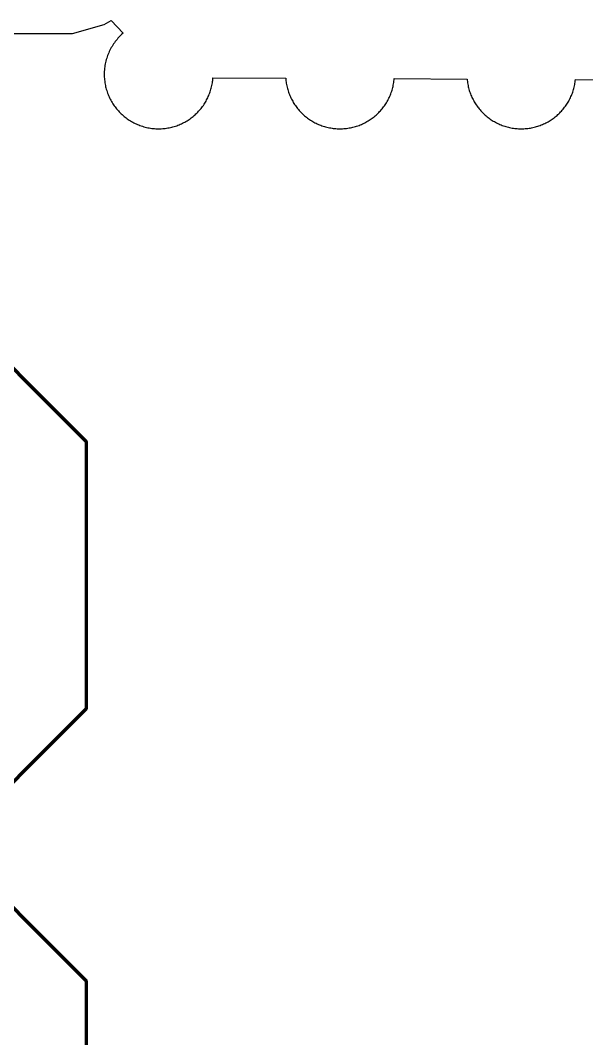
# Model space of a CAD drawing. Header units: millimetres. Extents: x -12.4 to 12.4, y -25.7 to 17.9.
# Drawn here: x -2.836 to -0.192, y 13.181 to 17.937 of the extents above; entities that cross this region are included whole.
import ezdxf

# ---------------------------------------------------------------- set-up
doc = ezdxf.new("R2010")
doc.units = ezdxf.units.MM
doc.layers.add('Default', color=7, linetype='Continuous', true_color=0x000000)

msp = doc.modelspace()

# ---------------------------------------------------------------- linework, layer by layer
at = {"layer": 'Default'}
for points in [[(-2.4447, 17.9176), (-2.4122, 17.9371)], [(-2.4447, 17.9176), (-2.4122, 17.9371)], [(-2.4447, 17.9176), (-2.4122, 17.9371)], [(-2.4122, 17.9371), (-2.357, 17.8768)], [(-2.4122, 17.9371), (-2.357, 17.8768)], [(-2.4122, 17.9371), (-2.357, 17.8768)], [(-2.5929, 17.8752), (-2.4447, 17.9176)], [(-2.5929, 17.8752), (-2.4447, 17.9176)], [(-2.5929, 17.8752), (-2.4447, 17.9176)], [(-6.0854, 17.8752), (-2.5929, 17.8752)], [(-6.0854, 17.8752), (-2.5929, 17.8752)], [(-6.0854, 17.8752), (-2.5929, 17.8752)], [(-2.357, 17.8768), (-2.362, 17.8724), (-2.3668, 17.8678), (-2.3716, 17.8631), (-2.3762, 17.8583), (-2.3807, 17.8534), (-2.385, 17.8484), (-2.3893, 17.8432), (-2.3934, 17.8379), (-2.3973, 17.8326), (-2.4012, 17.8271), (-2.4048, 17.8215), (-2.4084, 17.8158), (-2.4118, 17.81), (-2.415, 17.8041), (-2.4181, 17.7982), (-2.421, 17.7921), (-2.4238, 17.7859), (-2.4264, 17.7797), (-2.4289, 17.7734), (-2.4312, 17.767), (-2.4333, 17.7605), (-2.4352, 17.7539), (-2.437, 17.7473), (-2.4386, 17.7406), (-2.44, 17.7338), (-2.4413, 17.727), (-2.4423, 17.7201), (-2.4432, 17.7131), (-2.4439, 17.7061), (-2.4444, 17.699), (-2.4447, 17.6919), (-2.4447, 17.6848), (-2.4447, 17.6782), (-2.4444, 17.6717), (-2.444, 17.6652), (-2.4434, 17.6588), (-2.4427, 17.6524), (-2.4418, 17.6461), (-2.4408, 17.6398), (-2.4396, 17.6336), (-2.4382, 17.6274), (-2.4368, 17.6213), (-2.4351, 17.6152), (-2.4333, 17.6092), (-2.4314, 17.6033), (-2.4293, 17.5974), (-2.4271, 17.5916), (-2.4248, 17.5859), (-2.4223, 17.5802), (-2.4197, 17.5746), (-2.417, 17.5691), (-2.4141, 17.5637), (-2.4111, 17.5583), (-2.408, 17.553), (-2.4047, 17.5478), (-2.4014, 17.5427), (-2.3979, 17.5377), (-2.3943, 17.5328), (-2.3906, 17.5279), (-2.3867, 17.5232), (-2.3828, 17.5185), (-2.3788, 17.514), (-2.3746, 17.5095), (-2.3704, 17.5051), (-2.366, 17.5009), (-2.3615, 17.4967), (-2.357, 17.4927), (-2.3523, 17.4888), (-2.3476, 17.4849), (-2.3427, 17.4812), (-2.3378, 17.4776), (-2.3328, 17.4741), (-2.3277, 17.4708), (-2.3225, 17.4675), (-2.3172, 17.4644), (-2.3118, 17.4614), (-2.3064, 17.4585), (-2.3009, 17.4558), (-2.2953, 17.4532), (-2.2896, 17.4507), (-2.2839, 17.4484), (-2.2781, 17.4462), (-2.2722, 17.4441), (-2.2663, 17.4422), (-2.2603, 17.4404), (-2.2542, 17.4387), (-2.2481, 17.4373), (-2.2419, 17.4359), (-2.2357, 17.4347), (-2.2294, 17.4337), (-2.2231, 17.4328), (-2.2167, 17.4321), (-2.2103, 17.4315), (-2.2038, 17.4311), (-2.1973, 17.4308), (-2.1907, 17.4307), (-2.1844, 17.4308), (-2.1782, 17.4311), (-2.1719, 17.4314), (-2.1657, 17.432), (-2.1596, 17.4326), (-2.1535, 17.4335), (-2.1474, 17.4344), (-2.1414, 17.4355), (-2.1354, 17.4368), (-2.1295, 17.4382), (-2.1237, 17.4397), (-2.1179, 17.4414), (-2.1121, 17.4432), (-2.1064, 17.4451), (-2.1008, 17.4471), (-2.0952, 17.4493), (-2.0898, 17.4516), (-2.0843, 17.4541), (-2.079, 17.4566), (-2.0737, 17.4593), (-2.0685, 17.4621), (-2.0633, 17.465), (-2.0582, 17.468), (-2.0532, 17.4712), (-2.0483, 17.4744), (-2.0435, 17.4778), (-2.0387, 17.4812), (-2.0341, 17.4848), (-2.0295, 17.4885), (-2.025, 17.4923), (-2.0206, 17.4962), (-2.0163, 17.5001), (-2.0121, 17.5042), (-2.0079, 17.5084), (-2.0039, 17.5127), (-2, 17.517), (-1.9962, 17.5215), (-1.9924, 17.526), (-1.9888, 17.5307), (-1.9853, 17.5354), (-1.9819, 17.5402), (-1.9786, 17.5451), (-1.9754, 17.55), (-1.9723, 17.555), (-1.9694, 17.5602), (-1.9665, 17.5653), (-1.9638, 17.5706), (-1.9612, 17.5759), (-1.9587, 17.5813), (-1.9563, 17.5868), (-1.9541, 17.5923), (-1.952, 17.5979), (-1.95, 17.6036), (-1.9481, 17.6093), (-1.9464, 17.6151), (-1.9448, 17.6209), (-1.9434, 17.6268), (-1.9421, 17.6327), (-1.9409, 17.6387), (-1.9399, 17.6448), (-1.939, 17.6509), (-1.9382, 17.657), (-1.9377, 17.6632), (-1.9372, 17.6694)], [(-2.357, 17.8768), (-2.362, 17.8724), (-2.3668, 17.8678), (-2.3716, 17.8631), (-2.3762, 17.8583), (-2.3807, 17.8534), (-2.385, 17.8484), (-2.3893, 17.8432), (-2.3934, 17.8379), (-2.3973, 17.8326), (-2.4012, 17.8271), (-2.4048, 17.8215), (-2.4084, 17.8158), (-2.4118, 17.81), (-2.415, 17.8041), (-2.4181, 17.7982), (-2.421, 17.7921), (-2.4238, 17.7859), (-2.4264, 17.7797), (-2.4289, 17.7734), (-2.4312, 17.767), (-2.4333, 17.7605), (-2.4352, 17.7539), (-2.437, 17.7473), (-2.4386, 17.7406), (-2.44, 17.7338), (-2.4413, 17.727), (-2.4423, 17.7201), (-2.4432, 17.7131), (-2.4439, 17.7061), (-2.4444, 17.699), (-2.4447, 17.6919), (-2.4447, 17.6848), (-2.4447, 17.6782), (-2.4444, 17.6717), (-2.444, 17.6652), (-2.4434, 17.6588), (-2.4427, 17.6524), (-2.4418, 17.6461), (-2.4408, 17.6398), (-2.4396, 17.6336), (-2.4382, 17.6274), (-2.4368, 17.6213), (-2.4351, 17.6152), (-2.4333, 17.6092), (-2.4314, 17.6033), (-2.4293, 17.5974), (-2.4271, 17.5916), (-2.4248, 17.5859), (-2.4223, 17.5802), (-2.4197, 17.5746), (-2.417, 17.5691), (-2.4141, 17.5637), (-2.4111, 17.5583), (-2.408, 17.553), (-2.4047, 17.5478), (-2.4014, 17.5427), (-2.3979, 17.5377), (-2.3943, 17.5328), (-2.3906, 17.5279), (-2.3867, 17.5232), (-2.3828, 17.5185), (-2.3788, 17.514), (-2.3746, 17.5095), (-2.3704, 17.5051), (-2.366, 17.5009), (-2.3615, 17.4967), (-2.357, 17.4927), (-2.3523, 17.4888), (-2.3476, 17.4849), (-2.3427, 17.4812), (-2.3378, 17.4776), (-2.3328, 17.4741), (-2.3277, 17.4708), (-2.3225, 17.4675), (-2.3172, 17.4644), (-2.3118, 17.4614), (-2.3064, 17.4585), (-2.3009, 17.4558), (-2.2953, 17.4532), (-2.2896, 17.4507), (-2.2839, 17.4484), (-2.2781, 17.4462), (-2.2722, 17.4441), (-2.2663, 17.4422), (-2.2603, 17.4404), (-2.2542, 17.4387), (-2.2481, 17.4373), (-2.2419, 17.4359), (-2.2357, 17.4347), (-2.2294, 17.4337), (-2.2231, 17.4328), (-2.2167, 17.4321), (-2.2103, 17.4315), (-2.2038, 17.4311), (-2.1973, 17.4308), (-2.1907, 17.4307), (-2.1844, 17.4308), (-2.1782, 17.4311), (-2.1719, 17.4314), (-2.1657, 17.432), (-2.1596, 17.4326), (-2.1535, 17.4335), (-2.1474, 17.4344), (-2.1414, 17.4355), (-2.1354, 17.4368), (-2.1295, 17.4382), (-2.1237, 17.4397), (-2.1179, 17.4414), (-2.1121, 17.4432), (-2.1064, 17.4451), (-2.1008, 17.4471), (-2.0952, 17.4493), (-2.0898, 17.4516), (-2.0843, 17.4541), (-2.079, 17.4566), (-2.0737, 17.4593), (-2.0685, 17.4621), (-2.0633, 17.465), (-2.0582, 17.468), (-2.0532, 17.4712), (-2.0483, 17.4744), (-2.0435, 17.4778), (-2.0387, 17.4812), (-2.0341, 17.4848), (-2.0295, 17.4885), (-2.025, 17.4923), (-2.0206, 17.4962), (-2.0163, 17.5001), (-2.0121, 17.5042), (-2.0079, 17.5084), (-2.0039, 17.5127), (-2, 17.517), (-1.9962, 17.5215), (-1.9924, 17.526), (-1.9888, 17.5307), (-1.9853, 17.5354), (-1.9819, 17.5402), (-1.9786, 17.5451), (-1.9754, 17.55), (-1.9723, 17.555), (-1.9694, 17.5602), (-1.9665, 17.5653), (-1.9638, 17.5706), (-1.9612, 17.5759), (-1.9587, 17.5813), (-1.9563, 17.5868), (-1.9541, 17.5923), (-1.952, 17.5979), (-1.95, 17.6036), (-1.9481, 17.6093), (-1.9464, 17.6151), (-1.9448, 17.6209), (-1.9434, 17.6268), (-1.9421, 17.6327), (-1.9409, 17.6387), (-1.9399, 17.6448), (-1.939, 17.6509), (-1.9382, 17.657), (-1.9377, 17.6632), (-1.9372, 17.6694)], [(-2.357, 17.8768), (-2.362, 17.8724), (-2.3668, 17.8678), (-2.3716, 17.8631), (-2.3762, 17.8583), (-2.3807, 17.8534), (-2.385, 17.8484), (-2.3893, 17.8432), (-2.3934, 17.8379), (-2.3973, 17.8326), (-2.4012, 17.8271), (-2.4048, 17.8215), (-2.4084, 17.8158), (-2.4118, 17.81), (-2.415, 17.8041), (-2.4181, 17.7982), (-2.421, 17.7921), (-2.4238, 17.7859), (-2.4264, 17.7797), (-2.4289, 17.7734), (-2.4312, 17.767), (-2.4333, 17.7605), (-2.4352, 17.7539), (-2.437, 17.7473), (-2.4386, 17.7406), (-2.44, 17.7338), (-2.4413, 17.727), (-2.4423, 17.7201), (-2.4432, 17.7131), (-2.4439, 17.7061), (-2.4444, 17.699), (-2.4447, 17.6919), (-2.4447, 17.6848), (-2.4447, 17.6782), (-2.4444, 17.6717), (-2.444, 17.6652), (-2.4434, 17.6588), (-2.4427, 17.6524), (-2.4418, 17.6461), (-2.4408, 17.6398), (-2.4396, 17.6336), (-2.4382, 17.6274), (-2.4368, 17.6213), (-2.4351, 17.6152), (-2.4333, 17.6092), (-2.4314, 17.6033), (-2.4293, 17.5974), (-2.4271, 17.5916), (-2.4248, 17.5859), (-2.4223, 17.5802), (-2.4197, 17.5746), (-2.417, 17.5691), (-2.4141, 17.5637), (-2.4111, 17.5583), (-2.408, 17.553), (-2.4047, 17.5478), (-2.4014, 17.5427), (-2.3979, 17.5377), (-2.3943, 17.5328), (-2.3906, 17.5279), (-2.3867, 17.5232), (-2.3828, 17.5185), (-2.3788, 17.514), (-2.3746, 17.5095), (-2.3704, 17.5051), (-2.366, 17.5009), (-2.3615, 17.4967), (-2.357, 17.4927), (-2.3523, 17.4888), (-2.3476, 17.4849), (-2.3427, 17.4812), (-2.3378, 17.4776), (-2.3328, 17.4741), (-2.3277, 17.4708), (-2.3225, 17.4675), (-2.3172, 17.4644), (-2.3118, 17.4614), (-2.3064, 17.4585), (-2.3009, 17.4558), (-2.2953, 17.4532), (-2.2896, 17.4507), (-2.2839, 17.4484), (-2.2781, 17.4462), (-2.2722, 17.4441), (-2.2663, 17.4422), (-2.2603, 17.4404), (-2.2542, 17.4387), (-2.2481, 17.4373), (-2.2419, 17.4359), (-2.2357, 17.4347), (-2.2294, 17.4337), (-2.2231, 17.4328), (-2.2167, 17.4321), (-2.2103, 17.4315), (-2.2038, 17.4311), (-2.1973, 17.4308), (-2.1907, 17.4307), (-2.1844, 17.4308), (-2.1782, 17.4311), (-2.1719, 17.4314), (-2.1657, 17.432), (-2.1596, 17.4326), (-2.1535, 17.4335), (-2.1474, 17.4344), (-2.1414, 17.4355), (-2.1354, 17.4368), (-2.1295, 17.4382), (-2.1237, 17.4397), (-2.1179, 17.4414), (-2.1121, 17.4432), (-2.1064, 17.4451), (-2.1008, 17.4471), (-2.0952, 17.4493), (-2.0898, 17.4516), (-2.0843, 17.4541), (-2.079, 17.4566), (-2.0737, 17.4593), (-2.0685, 17.4621), (-2.0633, 17.465), (-2.0582, 17.468), (-2.0532, 17.4712), (-2.0483, 17.4744), (-2.0435, 17.4778), (-2.0387, 17.4812), (-2.0341, 17.4848), (-2.0295, 17.4885), (-2.025, 17.4923), (-2.0206, 17.4962), (-2.0163, 17.5001), (-2.0121, 17.5042), (-2.0079, 17.5084), (-2.0039, 17.5127), (-2, 17.517), (-1.9962, 17.5215), (-1.9924, 17.526), (-1.9888, 17.5307), (-1.9853, 17.5354), (-1.9819, 17.5402), (-1.9786, 17.5451), (-1.9754, 17.55), (-1.9723, 17.555), (-1.9694, 17.5602), (-1.9665, 17.5653), (-1.9638, 17.5706), (-1.9612, 17.5759), (-1.9587, 17.5813), (-1.9563, 17.5868), (-1.9541, 17.5923), (-1.952, 17.5979), (-1.95, 17.6036), (-1.9481, 17.6093), (-1.9464, 17.6151), (-1.9448, 17.6209), (-1.9434, 17.6268), (-1.9421, 17.6327), (-1.9409, 17.6387), (-1.9399, 17.6448), (-1.939, 17.6509), (-1.9382, 17.657), (-1.9377, 17.6632), (-1.9372, 17.6694)], [(-1.9372, 17.6694), (-1.5975, 17.6676)], [(-1.9372, 17.6694), (-1.5975, 17.6676)], [(-1.9372, 17.6694), (-1.5975, 17.6676)], [(-1.5975, 17.6676), (-1.597, 17.6614), (-1.5964, 17.6553), (-1.5956, 17.6492), (-1.5947, 17.6432), (-1.5936, 17.6372), (-1.5924, 17.6312), (-1.5911, 17.6253), (-1.5896, 17.6195), (-1.588, 17.6137), (-1.5863, 17.6079), (-1.5844, 17.6023), (-1.5824, 17.5966), (-1.5803, 17.5911), (-1.578, 17.5856), (-1.5756, 17.5802), (-1.5731, 17.5748), (-1.5705, 17.5695), (-1.5678, 17.5643), (-1.5649, 17.5591), (-1.5619, 17.5541), (-1.5588, 17.5491), (-1.5556, 17.5441), (-1.5523, 17.5393), (-1.5489, 17.5345), (-1.5454, 17.5299), (-1.5418, 17.5253), (-1.5381, 17.5208), (-1.5342, 17.5163), (-1.5303, 17.512), (-1.5263, 17.5078), (-1.5222, 17.5036), (-1.5179, 17.4996), (-1.5136, 17.4956), (-1.5092, 17.4918), (-1.5048, 17.488), (-1.5002, 17.4844), (-1.4955, 17.4808), (-1.4908, 17.4774), (-1.486, 17.474), (-1.4811, 17.4708), (-1.4761, 17.4677), (-1.471, 17.4647), (-1.4659, 17.4618), (-1.4607, 17.459), (-1.4554, 17.4564), (-1.4501, 17.4539), (-1.4447, 17.4514), (-1.4392, 17.4492), (-1.4337, 17.447), (-1.4281, 17.445), (-1.4224, 17.4431), (-1.4167, 17.4413), (-1.4109, 17.4396), (-1.4051, 17.4381), (-1.3992, 17.4367), (-1.3932, 17.4355), (-1.3872, 17.4344), (-1.3812, 17.4334), (-1.3751, 17.4326), (-1.369, 17.432), (-1.3628, 17.4314), (-1.3566, 17.4311), (-1.3504, 17.4308), (-1.3441, 17.4307), (-1.3378, 17.4308), (-1.3316, 17.4311), (-1.3255, 17.4314), (-1.3193, 17.4319), (-1.3132, 17.4326), (-1.3072, 17.4334), (-1.3012, 17.4344), (-1.2952, 17.4354), (-1.2893, 17.4367), (-1.2835, 17.438), (-1.2777, 17.4395), (-1.272, 17.4411), (-1.2663, 17.4429), (-1.2606, 17.4448), (-1.2551, 17.4468), (-1.2496, 17.4489), (-1.2441, 17.4512), (-1.2387, 17.4536), (-1.2334, 17.4561), (-1.2282, 17.4587), (-1.223, 17.4614), (-1.2179, 17.4643), (-1.2128, 17.4672), (-1.2079, 17.4703), (-1.203, 17.4735), (-1.1982, 17.4768), (-1.1935, 17.4802), (-1.1888, 17.4837), (-1.1843, 17.4873), (-1.1798, 17.491), (-1.1754, 17.4948), (-1.1711, 17.4987), (-1.1669, 17.5027), (-1.1628, 17.5068), (-1.1588, 17.511), (-1.1549, 17.5153), (-1.151, 17.5197), (-1.1473, 17.5241), (-1.1437, 17.5287), (-1.1402, 17.5333), (-1.1367, 17.538), (-1.1334, 17.5428), (-1.1302, 17.5476), (-1.1271, 17.5526), (-1.1241, 17.5576), (-1.1213, 17.5627), (-1.1185, 17.5679), (-1.1159, 17.5731), (-1.1134, 17.5784), (-1.1109, 17.5838), (-1.1087, 17.5892), (-1.1065, 17.5947), (-1.1045, 17.6003), (-1.1026, 17.6059), (-1.1008, 17.6116), (-1.0991, 17.6173), (-1.0976, 17.6231), (-1.0962, 17.6289), (-1.095, 17.6348), (-1.0939, 17.6408), (-1.0929, 17.6467), (-1.0921, 17.6528), (-1.0914, 17.6589), (-1.0908, 17.665)], [(-1.5975, 17.6676), (-1.597, 17.6614), (-1.5964, 17.6553), (-1.5956, 17.6492), (-1.5947, 17.6432), (-1.5936, 17.6372), (-1.5924, 17.6312), (-1.5911, 17.6253), (-1.5896, 17.6195), (-1.588, 17.6137), (-1.5863, 17.6079), (-1.5844, 17.6023), (-1.5824, 17.5966), (-1.5803, 17.5911), (-1.578, 17.5856), (-1.5756, 17.5802), (-1.5731, 17.5748), (-1.5705, 17.5695), (-1.5678, 17.5643), (-1.5649, 17.5591), (-1.5619, 17.5541), (-1.5588, 17.5491), (-1.5556, 17.5441), (-1.5523, 17.5393), (-1.5489, 17.5345), (-1.5454, 17.5299), (-1.5418, 17.5253), (-1.5381, 17.5208), (-1.5342, 17.5163), (-1.5303, 17.512), (-1.5263, 17.5078), (-1.5222, 17.5036), (-1.5179, 17.4996), (-1.5136, 17.4956), (-1.5092, 17.4918), (-1.5048, 17.488), (-1.5002, 17.4844), (-1.4955, 17.4808), (-1.4908, 17.4774), (-1.486, 17.474), (-1.4811, 17.4708), (-1.4761, 17.4677), (-1.471, 17.4647), (-1.4659, 17.4618), (-1.4607, 17.459), (-1.4554, 17.4564), (-1.4501, 17.4539), (-1.4447, 17.4514), (-1.4392, 17.4492), (-1.4337, 17.447), (-1.4281, 17.445), (-1.4224, 17.4431), (-1.4167, 17.4413), (-1.4109, 17.4396), (-1.4051, 17.4381), (-1.3992, 17.4367), (-1.3932, 17.4355), (-1.3872, 17.4344), (-1.3812, 17.4334), (-1.3751, 17.4326), (-1.369, 17.432), (-1.3628, 17.4314), (-1.3566, 17.4311), (-1.3504, 17.4308), (-1.3441, 17.4307), (-1.3378, 17.4308), (-1.3316, 17.4311), (-1.3255, 17.4314), (-1.3193, 17.4319), (-1.3132, 17.4326), (-1.3072, 17.4334), (-1.3012, 17.4344), (-1.2952, 17.4354), (-1.2893, 17.4367), (-1.2835, 17.438), (-1.2777, 17.4395), (-1.272, 17.4411), (-1.2663, 17.4429), (-1.2606, 17.4448), (-1.2551, 17.4468), (-1.2496, 17.4489), (-1.2441, 17.4512), (-1.2387, 17.4536), (-1.2334, 17.4561), (-1.2282, 17.4587), (-1.223, 17.4614), (-1.2179, 17.4643), (-1.2128, 17.4672), (-1.2079, 17.4703), (-1.203, 17.4735), (-1.1982, 17.4768), (-1.1935, 17.4802), (-1.1888, 17.4837), (-1.1843, 17.4873), (-1.1798, 17.491), (-1.1754, 17.4948), (-1.1711, 17.4987), (-1.1669, 17.5027), (-1.1628, 17.5068), (-1.1588, 17.511), (-1.1549, 17.5153), (-1.151, 17.5197), (-1.1473, 17.5241), (-1.1437, 17.5287), (-1.1402, 17.5333), (-1.1367, 17.538), (-1.1334, 17.5428), (-1.1302, 17.5476), (-1.1271, 17.5526), (-1.1241, 17.5576), (-1.1213, 17.5627), (-1.1185, 17.5679), (-1.1159, 17.5731), (-1.1134, 17.5784), (-1.1109, 17.5838), (-1.1087, 17.5892), (-1.1065, 17.5947), (-1.1045, 17.6003), (-1.1026, 17.6059), (-1.1008, 17.6116), (-1.0991, 17.6173), (-1.0976, 17.6231), (-1.0962, 17.6289), (-1.095, 17.6348), (-1.0939, 17.6408), (-1.0929, 17.6467), (-1.0921, 17.6528), (-1.0914, 17.6589), (-1.0908, 17.665)], [(-1.5975, 17.6676), (-1.597, 17.6614), (-1.5964, 17.6553), (-1.5956, 17.6492), (-1.5947, 17.6432), (-1.5936, 17.6372), (-1.5924, 17.6312), (-1.5911, 17.6253), (-1.5896, 17.6195), (-1.588, 17.6137), (-1.5863, 17.6079), (-1.5844, 17.6023), (-1.5824, 17.5966), (-1.5803, 17.5911), (-1.578, 17.5856), (-1.5756, 17.5802), (-1.5731, 17.5748), (-1.5705, 17.5695), (-1.5678, 17.5643), (-1.5649, 17.5591), (-1.5619, 17.5541), (-1.5588, 17.5491), (-1.5556, 17.5441), (-1.5523, 17.5393), (-1.5489, 17.5345), (-1.5454, 17.5299), (-1.5418, 17.5253), (-1.5381, 17.5208), (-1.5342, 17.5163), (-1.5303, 17.512), (-1.5263, 17.5078), (-1.5222, 17.5036), (-1.5179, 17.4996), (-1.5136, 17.4956), (-1.5092, 17.4918), (-1.5048, 17.488), (-1.5002, 17.4844), (-1.4955, 17.4808), (-1.4908, 17.4774), (-1.486, 17.474), (-1.4811, 17.4708), (-1.4761, 17.4677), (-1.471, 17.4647), (-1.4659, 17.4618), (-1.4607, 17.459), (-1.4554, 17.4564), (-1.4501, 17.4539), (-1.4447, 17.4514), (-1.4392, 17.4492), (-1.4337, 17.447), (-1.4281, 17.445), (-1.4224, 17.4431), (-1.4167, 17.4413), (-1.4109, 17.4396), (-1.4051, 17.4381), (-1.3992, 17.4367), (-1.3932, 17.4355), (-1.3872, 17.4344), (-1.3812, 17.4334), (-1.3751, 17.4326), (-1.369, 17.432), (-1.3628, 17.4314), (-1.3566, 17.4311), (-1.3504, 17.4308), (-1.3441, 17.4307), (-1.3378, 17.4308), (-1.3316, 17.4311), (-1.3255, 17.4314), (-1.3193, 17.4319), (-1.3132, 17.4326), (-1.3072, 17.4334), (-1.3012, 17.4344), (-1.2952, 17.4354), (-1.2893, 17.4367), (-1.2835, 17.438), (-1.2777, 17.4395), (-1.272, 17.4411), (-1.2663, 17.4429), (-1.2606, 17.4448), (-1.2551, 17.4468), (-1.2496, 17.4489), (-1.2441, 17.4512), (-1.2387, 17.4536), (-1.2334, 17.4561), (-1.2282, 17.4587), (-1.223, 17.4614), (-1.2179, 17.4643), (-1.2128, 17.4672), (-1.2079, 17.4703), (-1.203, 17.4735), (-1.1982, 17.4768), (-1.1935, 17.4802), (-1.1888, 17.4837), (-1.1843, 17.4873), (-1.1798, 17.491), (-1.1754, 17.4948), (-1.1711, 17.4987), (-1.1669, 17.5027), (-1.1628, 17.5068), (-1.1588, 17.511), (-1.1549, 17.5153), (-1.151, 17.5197), (-1.1473, 17.5241), (-1.1437, 17.5287), (-1.1402, 17.5333), (-1.1367, 17.538), (-1.1334, 17.5428), (-1.1302, 17.5476), (-1.1271, 17.5526), (-1.1241, 17.5576), (-1.1213, 17.5627), (-1.1185, 17.5679), (-1.1159, 17.5731), (-1.1134, 17.5784), (-1.1109, 17.5838), (-1.1087, 17.5892), (-1.1065, 17.5947), (-1.1045, 17.6003), (-1.1026, 17.6059), (-1.1008, 17.6116), (-1.0991, 17.6173), (-1.0976, 17.6231), (-1.0962, 17.6289), (-1.095, 17.6348), (-1.0939, 17.6408), (-1.0929, 17.6467), (-1.0921, 17.6528), (-1.0914, 17.6589), (-1.0908, 17.665)], [(-1.0908, 17.665), (-0.7505, 17.6632)], [(-1.0908, 17.665), (-0.7505, 17.6632)], [(-1.0908, 17.665), (-0.7505, 17.6632)], [(-0.7505, 17.6632), (-0.7499, 17.6571), (-0.7492, 17.6511), (-0.7483, 17.6451), (-0.7473, 17.6391), (-0.7462, 17.6332), (-0.7449, 17.6274), (-0.7435, 17.6216), (-0.742, 17.6158), (-0.7403, 17.6102), (-0.7385, 17.6045), (-0.7366, 17.5989), (-0.7345, 17.5934), (-0.7323, 17.588), (-0.73, 17.5826), (-0.7276, 17.5772), (-0.7251, 17.572), (-0.7224, 17.5668), (-0.7196, 17.5616), (-0.7168, 17.5566), (-0.7138, 17.5516), (-0.7107, 17.5467), (-0.7074, 17.5419), (-0.7041, 17.5371), (-0.7007, 17.5324), (-0.6972, 17.5279), (-0.6936, 17.5233), (-0.6898, 17.5189), (-0.686, 17.5146), (-0.6821, 17.5103), (-0.6781, 17.5062), (-0.674, 17.5021), (-0.6698, 17.4982), (-0.6655, 17.4943), (-0.6611, 17.4905), (-0.6566, 17.4868), (-0.6521, 17.4832), (-0.6474, 17.4798), (-0.6427, 17.4764), (-0.6379, 17.4731), (-0.6331, 17.47), (-0.6281, 17.4669), (-0.6231, 17.464), (-0.618, 17.4612), (-0.6129, 17.4584), (-0.6076, 17.4558), (-0.6023, 17.4534), (-0.597, 17.451), (-0.5915, 17.4488), (-0.5861, 17.4466), (-0.5805, 17.4447), (-0.5749, 17.4428), (-0.5692, 17.441), (-0.5635, 17.4394), (-0.5577, 17.438), (-0.5519, 17.4366), (-0.546, 17.4354), (-0.5401, 17.4343), (-0.5341, 17.4334), (-0.5281, 17.4326), (-0.5221, 17.4319), (-0.516, 17.4314), (-0.5098, 17.431), (-0.5036, 17.4308), (-0.4974, 17.4307), (-0.4912, 17.4308), (-0.4851, 17.431), (-0.479, 17.4314), (-0.4729, 17.4319), (-0.4669, 17.4326), (-0.4609, 17.4334), (-0.455, 17.4343), (-0.4491, 17.4353), (-0.4433, 17.4365), (-0.4375, 17.4379), (-0.4317, 17.4393), (-0.4261, 17.4409), (-0.4204, 17.4426), (-0.4149, 17.4445), (-0.4093, 17.4464), (-0.4039, 17.4485), (-0.3985, 17.4507), (-0.3931, 17.4531), (-0.3879, 17.4555), (-0.3827, 17.4581), (-0.3775, 17.4608), (-0.3725, 17.4636), (-0.3675, 17.4665), (-0.3626, 17.4695), (-0.3577, 17.4726), (-0.3529, 17.4758), (-0.3482, 17.4791), (-0.3436, 17.4826), (-0.3391, 17.4861), (-0.3346, 17.4898), (-0.3303, 17.4935), (-0.326, 17.4973), (-0.3218, 17.5012), (-0.3177, 17.5053), (-0.3137, 17.5094), (-0.3098, 17.5136), (-0.306, 17.5178), (-0.3022, 17.5222), (-0.2986, 17.5267), (-0.2951, 17.5312), (-0.2916, 17.5358), (-0.2883, 17.5405), (-0.2851, 17.5453), (-0.282, 17.5501), (-0.279, 17.5551), (-0.2761, 17.5601), (-0.2733, 17.5651), (-0.2706, 17.5703), (-0.2681, 17.5755), (-0.2656, 17.5808), (-0.2633, 17.5861), (-0.2611, 17.5915), (-0.259, 17.597), (-0.257, 17.6025), (-0.2552, 17.6081), (-0.2535, 17.6137), (-0.2519, 17.6194), (-0.2505, 17.6251), (-0.2491, 17.6309), (-0.2479, 17.6368), (-0.2469, 17.6426), (-0.246, 17.6486), (-0.2452, 17.6546), (-0.2446, 17.6606)], [(-0.7505, 17.6632), (-0.7499, 17.6571), (-0.7492, 17.6511), (-0.7483, 17.6451), (-0.7473, 17.6391), (-0.7462, 17.6332), (-0.7449, 17.6274), (-0.7435, 17.6216), (-0.742, 17.6158), (-0.7403, 17.6102), (-0.7385, 17.6045), (-0.7366, 17.5989), (-0.7345, 17.5934), (-0.7323, 17.588), (-0.73, 17.5826), (-0.7276, 17.5772), (-0.7251, 17.572), (-0.7224, 17.5668), (-0.7196, 17.5616), (-0.7168, 17.5566), (-0.7138, 17.5516), (-0.7107, 17.5467), (-0.7074, 17.5419), (-0.7041, 17.5371), (-0.7007, 17.5324), (-0.6972, 17.5279), (-0.6936, 17.5233), (-0.6898, 17.5189), (-0.686, 17.5146), (-0.6821, 17.5103), (-0.6781, 17.5062), (-0.674, 17.5021), (-0.6698, 17.4982), (-0.6655, 17.4943), (-0.6611, 17.4905), (-0.6566, 17.4868), (-0.6521, 17.4832), (-0.6474, 17.4798), (-0.6427, 17.4764), (-0.6379, 17.4731), (-0.6331, 17.47), (-0.6281, 17.4669), (-0.6231, 17.464), (-0.618, 17.4612), (-0.6129, 17.4584), (-0.6076, 17.4558), (-0.6023, 17.4534), (-0.597, 17.451), (-0.5915, 17.4488), (-0.5861, 17.4466), (-0.5805, 17.4447), (-0.5749, 17.4428), (-0.5692, 17.441), (-0.5635, 17.4394), (-0.5577, 17.438), (-0.5519, 17.4366), (-0.546, 17.4354), (-0.5401, 17.4343), (-0.5341, 17.4334), (-0.5281, 17.4326), (-0.5221, 17.4319), (-0.516, 17.4314), (-0.5098, 17.431), (-0.5036, 17.4308), (-0.4974, 17.4307), (-0.4912, 17.4308), (-0.4851, 17.431), (-0.479, 17.4314), (-0.4729, 17.4319), (-0.4669, 17.4326), (-0.4609, 17.4334), (-0.455, 17.4343), (-0.4491, 17.4353), (-0.4433, 17.4365), (-0.4375, 17.4379), (-0.4317, 17.4393), (-0.4261, 17.4409), (-0.4204, 17.4426), (-0.4149, 17.4445), (-0.4093, 17.4464), (-0.4039, 17.4485), (-0.3985, 17.4507), (-0.3931, 17.4531), (-0.3879, 17.4555), (-0.3827, 17.4581), (-0.3775, 17.4608), (-0.3725, 17.4636), (-0.3675, 17.4665), (-0.3626, 17.4695), (-0.3577, 17.4726), (-0.3529, 17.4758), (-0.3482, 17.4791), (-0.3436, 17.4826), (-0.3391, 17.4861), (-0.3346, 17.4898), (-0.3303, 17.4935), (-0.326, 17.4973), (-0.3218, 17.5012), (-0.3177, 17.5053), (-0.3137, 17.5094), (-0.3098, 17.5136), (-0.306, 17.5178), (-0.3022, 17.5222), (-0.2986, 17.5267), (-0.2951, 17.5312), (-0.2916, 17.5358), (-0.2883, 17.5405), (-0.2851, 17.5453), (-0.282, 17.5501), (-0.279, 17.5551), (-0.2761, 17.5601), (-0.2733, 17.5651), (-0.2706, 17.5703), (-0.2681, 17.5755), (-0.2656, 17.5808), (-0.2633, 17.5861), (-0.2611, 17.5915), (-0.259, 17.597), (-0.257, 17.6025), (-0.2552, 17.6081), (-0.2535, 17.6137), (-0.2519, 17.6194), (-0.2505, 17.6251), (-0.2491, 17.6309), (-0.2479, 17.6368), (-0.2469, 17.6426), (-0.246, 17.6486), (-0.2452, 17.6546), (-0.2446, 17.6606)], [(-0.7505, 17.6632), (-0.7499, 17.6571), (-0.7492, 17.6511), (-0.7483, 17.6451), (-0.7473, 17.6391), (-0.7462, 17.6332), (-0.7449, 17.6274), (-0.7435, 17.6216), (-0.742, 17.6158), (-0.7403, 17.6102), (-0.7385, 17.6045), (-0.7366, 17.5989), (-0.7345, 17.5934), (-0.7323, 17.588), (-0.73, 17.5826), (-0.7276, 17.5772), (-0.7251, 17.572), (-0.7224, 17.5668), (-0.7196, 17.5616), (-0.7168, 17.5566), (-0.7138, 17.5516), (-0.7107, 17.5467), (-0.7074, 17.5419), (-0.7041, 17.5371), (-0.7007, 17.5324), (-0.6972, 17.5279), (-0.6936, 17.5233), (-0.6898, 17.5189), (-0.686, 17.5146), (-0.6821, 17.5103), (-0.6781, 17.5062), (-0.674, 17.5021), (-0.6698, 17.4982), (-0.6655, 17.4943), (-0.6611, 17.4905), (-0.6566, 17.4868), (-0.6521, 17.4832), (-0.6474, 17.4798), (-0.6427, 17.4764), (-0.6379, 17.4731), (-0.6331, 17.47), (-0.6281, 17.4669), (-0.6231, 17.464), (-0.618, 17.4612), (-0.6129, 17.4584), (-0.6076, 17.4558), (-0.6023, 17.4534), (-0.597, 17.451), (-0.5915, 17.4488), (-0.5861, 17.4466), (-0.5805, 17.4447), (-0.5749, 17.4428), (-0.5692, 17.441), (-0.5635, 17.4394), (-0.5577, 17.438), (-0.5519, 17.4366), (-0.546, 17.4354), (-0.5401, 17.4343), (-0.5341, 17.4334), (-0.5281, 17.4326), (-0.5221, 17.4319), (-0.516, 17.4314), (-0.5098, 17.431), (-0.5036, 17.4308), (-0.4974, 17.4307), (-0.4912, 17.4308), (-0.4851, 17.431), (-0.479, 17.4314), (-0.4729, 17.4319), (-0.4669, 17.4326), (-0.4609, 17.4334), (-0.455, 17.4343), (-0.4491, 17.4353), (-0.4433, 17.4365), (-0.4375, 17.4379), (-0.4317, 17.4393), (-0.4261, 17.4409), (-0.4204, 17.4426), (-0.4149, 17.4445), (-0.4093, 17.4464), (-0.4039, 17.4485), (-0.3985, 17.4507), (-0.3931, 17.4531), (-0.3879, 17.4555), (-0.3827, 17.4581), (-0.3775, 17.4608), (-0.3725, 17.4636), (-0.3675, 17.4665), (-0.3626, 17.4695), (-0.3577, 17.4726), (-0.3529, 17.4758), (-0.3482, 17.4791), (-0.3436, 17.4826), (-0.3391, 17.4861), (-0.3346, 17.4898), (-0.3303, 17.4935), (-0.326, 17.4973), (-0.3218, 17.5012), (-0.3177, 17.5053), (-0.3137, 17.5094), (-0.3098, 17.5136), (-0.306, 17.5178), (-0.3022, 17.5222), (-0.2986, 17.5267), (-0.2951, 17.5312), (-0.2916, 17.5358), (-0.2883, 17.5405), (-0.2851, 17.5453), (-0.282, 17.5501), (-0.279, 17.5551), (-0.2761, 17.5601), (-0.2733, 17.5651), (-0.2706, 17.5703), (-0.2681, 17.5755), (-0.2656, 17.5808), (-0.2633, 17.5861), (-0.2611, 17.5915), (-0.259, 17.597), (-0.257, 17.6025), (-0.2552, 17.6081), (-0.2535, 17.6137), (-0.2519, 17.6194), (-0.2505, 17.6251), (-0.2491, 17.6309), (-0.2479, 17.6368), (-0.2469, 17.6426), (-0.246, 17.6486), (-0.2452, 17.6546), (-0.2446, 17.6606)], [(-0.2446, 17.6606), (0.0966, 17.6588)], [(-0.2446, 17.6606), (0.0966, 17.6588)], [(-0.2446, 17.6606), (0.0966, 17.6588)]]:
    msp.add_lwpolyline(points, dxfattribs=at)
at = {"layer": 'Default', "extrusion": (1, 0, 0)}
for points in [[(17.9371, 0), (17.9371, -1.6)], [(17.8964, 0), (17.8964, -1.6)], [(17.9176, 0), (17.9176, -1.6)], [(17.9273, 0), (17.9273, -1.6)], [(17.907, 0), (17.907, -1.6)], [(17.8752, 0), (17.8752, -1.6)], [(17.8768, 0), (17.8768, -1.6)], [(17.6848, 0), (17.6848, -1.6)], [(17.6694, 0), (17.6694, -1.6)], [(17.6685, 0), (17.6685, -1.6)], [(17.6676, 0), (17.6676, -1.6)], [(17.665, 0), (17.665, -1.6)], [(17.6641, 0), (17.6641, -1.6)], [(17.6632, 0), (17.6632, -1.6)], [(17.6606, 0), (17.6606, -1.6)], [(17.4307, 0), (17.4307, -1.6)], [(17.4307, 0), (17.4307, -1.6)], [(17.4307, 0), (17.4307, -1.6)]]:
    msp.add_lwpolyline(points, dxfattribs=at)
at = {"layer": 'Default', "color": 178, "lineweight": 211, "true_color": 0x000000}
msp.add_lwpolyline([(-3.1644, 11.5464), (-4.4344, 11.5464), (-5.0694, 12.1814), (-5.0694, 13.4514), (-4.4344, 14.0864), (-5.0694, 14.7214), (-5.0694, 15.9703), (-4.4344, 16.6053), (-3.1644, 16.6053), (-2.5294, 15.9703), (-2.5294, 14.7214), (-3.1644, 14.0864), (-2.5294, 13.4514), (-2.5294, 12.1814)], close=True, dxfattribs=at)

doc.saveas('drawing.dxf')
